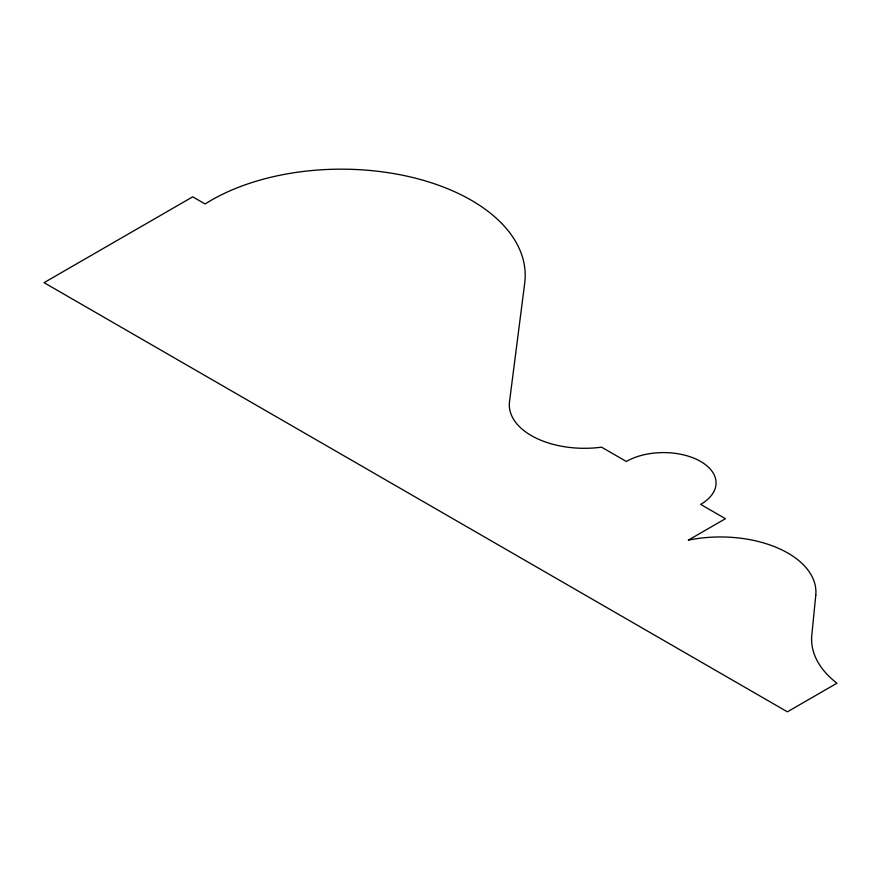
<?xml version="1.0" encoding="UTF-8"?>
<svg xmlns="http://www.w3.org/2000/svg" width="881" height="881" viewBox="0 0 881 881"><rect width="100%" height="100%" fill="white"/><g stroke="black" fill="none" stroke-linecap="round" stroke-linejoin="round"><path stroke-width="1.32" d="M815.773 595.292L811.808 635.014A127.128 73.398 0 0 0 836.95 683.216L787.394 711.826L44.05 282.658L192.719 196.826L205.108 203.974A183.931 106.194 0 0 1 413.85 177.786A183.931 106.194 0 0 1 524.702 283.208L509.515 401.681A75.204 43.422 0 0 0 601.558 447.174L626.336 461.479A52.563 30.35 0 0 1 700.67 461.479A52.563 30.35 0 0 1 700.67 504.395L725.448 518.7L688.281 540.163A95.555 55.173 0 0 1 815.773 595.292"/></g></svg>
